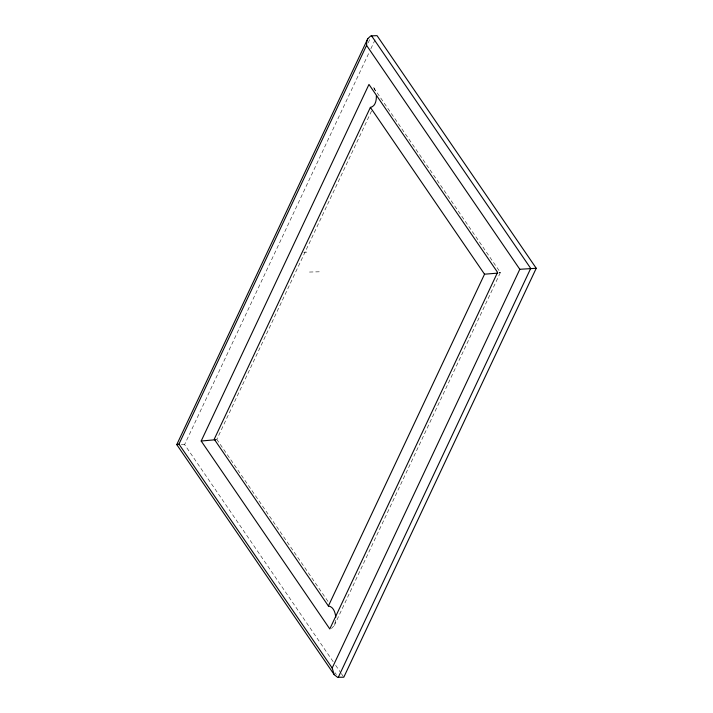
<?xml version="1.0" encoding="UTF-8"?>
<svg xmlns="http://www.w3.org/2000/svg" width="713" height="713" viewBox="0 0 713 713"><rect width="100%" height="100%" fill="white"/><g stroke="black" fill="none" stroke-linecap="round" stroke-linejoin="round"><path stroke-width="0.53" stroke-dasharray="3.56 2.67" d="M335.734 620.301L334.317 625.479L331.5 628.527M368.202 42.833L370.1 38.805M333.149 661.646L184.605 444.591L368.986 52.771M370.885 48.742L376.099 37.664M371.58 110.961L216.761 439.511M334.317 625.479L500.401 272.535L372.409 85.899M499.207 272.901L500.401 272.535L499.091 272.366M303.72 252.224L306.75 252.152M309.469 272.045L320.182 271.787M181.298 444.671L184.605 444.591M216.707 439.235L328.925 602.824M335.654 665.309L340.671 672.644M341.295 673.553L343.8 677.216M335.146 672.769L336.402 674.605M373.906 87.681L375.671 91.87"/><path stroke-width="1.07" d="M376.357 95.756C376.526 100.096 375.51 106.495 370.377 107.387L214.239 439.199L328.39 606.005C333.604 606.665 335.377 612.85 335.778 617.324M367.792 38.645L366.776 41.746L366.58 45.382L178.954 444.11L176.762 444.6L334.21 674.667L337.552 677.288L343.8 677.216L536.238 268.275L377.043 35.65L370.805 35.882L367.792 38.645L176.762 444.6L177.84 444.734M201.182 441.017L368.969 84.437L497.585 272.375L329.789 628.955L201.182 441.017L215.852 439.716M328.39 606.005L484.528 274.193L370.377 107.387M334.21 674.667L332.178 668.01L519.804 269.291L536.238 268.275M338.283 677.35L530.713 268.409L371.526 35.784M497.745 273.132L484.528 274.193M366.58 45.382L519.804 269.291M178.954 444.11L332.178 668.01"/></g></svg>
